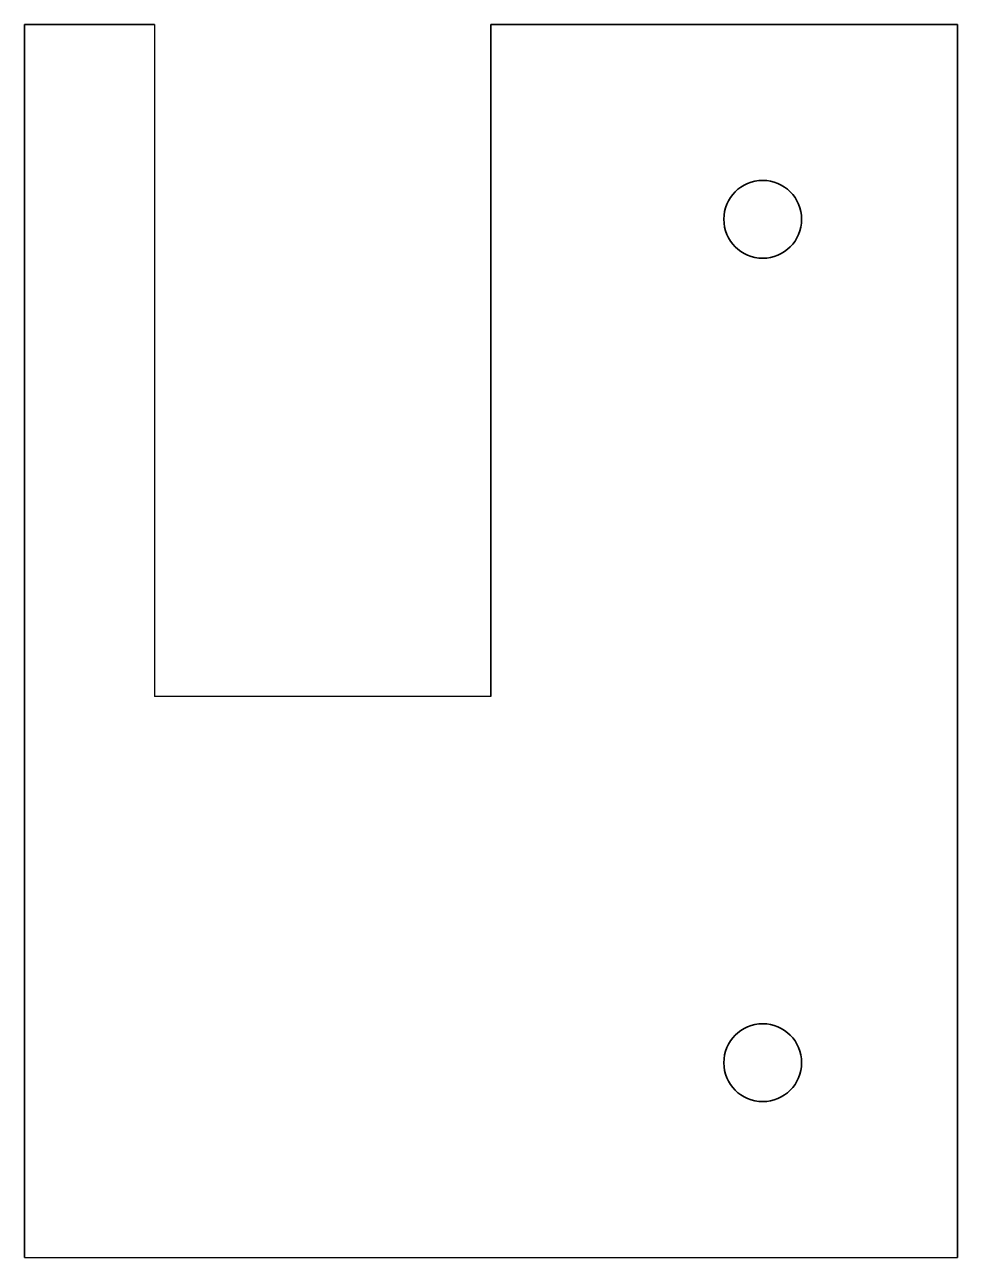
# Model space of a CAD drawing. Extents: x 592.6 to 664.5, y 541.3 to 636.3.
import ezdxf

# ---------------------------------------------------------------- set-up
doc = ezdxf.new("R2010")
doc.units = 0

msp = doc.modelspace()

# ---------------------------------------------------------------- linework, layer by layer
at = {"color": 7, "lineweight": 35}
for p, q in [((592.623, 636.3), (602.623, 636.3)), ((592.623, 541.3), (592.623, 636.3)), ((628.561, 636.3), (664.516, 636.3)), ((628.561, 636.3), (628.561, 610.288)), ((664.516, 636.3), (664.516, 541.3)), ((628.561, 610.288), (628.561, 584.524))]:
    msp.add_line(p, q, dxfattribs=at)
for p, q in [((602.623, 636.3), (602.623, 584.524)), ((628.561, 584.524), (602.623, 584.524)), ((592.623, 541.3), (664.516, 541.3))]:
    msp.add_line(p, q)
for centre in [(649.516, 621.3), (649.516, 556.3)]:
    msp.add_circle(centre, 3, dxfattribs=at)

doc.saveas('drawing.dxf')
